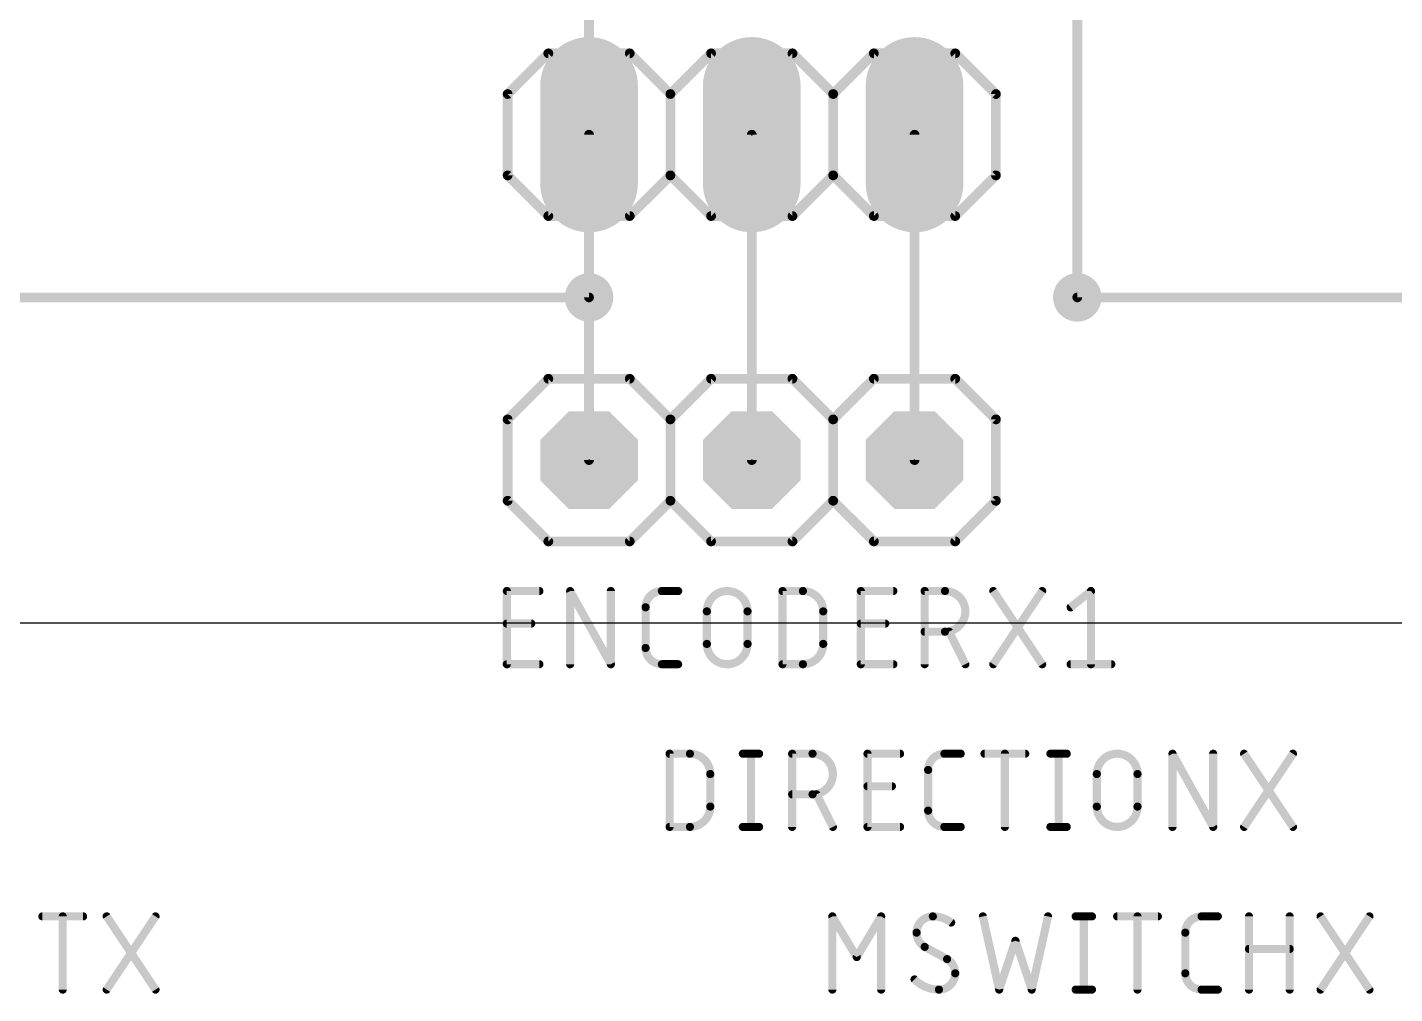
# Model space of a CAD drawing. Extents: x 0 to 254, y -39 to 254.
# Drawn here: x 47.11 to 68.45, y -5.79 to 9.3 of the extents above; entities that cross this region are included whole.
import ezdxf

# ---------------------------------------------------------------- set-up
doc = ezdxf.new("R2010")
doc.units = 0
for name, color, linetype in [('1', 12, 'CONTINUOUS'), ('16', 132, 'CONTINUOUS'), ('17', 110, 'CONTINUOUS'), ('18', 110, 'CONTINUOUS'), ('20', 31, 'CONTINUOUS'), ('21', 253, 'CONTINUOUS'), ('23', 53, 'CONTINUOUS'), ('25', 253, 'CONTINUOUS'), ('51', 253, 'CONTINUOUS')]:
    doc.layers.add(name, color=color, linetype=linetype)

# ---------------------------------------------------------------- blocks, each defined once
blk = doc.blocks.new('RECT')
blk.add_solid([(-0.5, -0.5), (0.5, -0.5), (-0.5, 0.5), (0.5, 0.5)])
blk = doc.blocks.new('OCTAGONP')
at = {"const_width": 0.5}
blk.add_lwpolyline([(-0.25, -0.1036), (-0.25, 0.1036), (-0.1036, 0.25), (0.1036, 0.25), (0.25, 0.1036), (0.25, -0.1036), (0.1036, -0.25), (-0.1036, -0.25), (-0.25, -0.1036), (-0.25, 0.1036)], dxfattribs=at)
blk = doc.blocks.new('LONGP100')
at = {"const_width": 1}
blk.add_lwpolyline([(-0.5, 0), (0.5, 0)], dxfattribs=at)
at = {"const_width": 0.5}
for points in [[(-0.5, 0.25, 1), (-0.5, -0.25)], [(0.5, -0.25, 1), (0.5, 0.25)]]:
    blk.add_lwpolyline(points, format="xyb", dxfattribs=at)
blk = doc.blocks.new('ROUNDV')
at = {"const_width": 0.5}
blk.add_lwpolyline([(0, -0.25, 1), (0, 0.25, 1), (0, -0.25)], format="xyb", dxfattribs=at)

msp = doc.modelspace()

# ---------------------------------------------------------------- linework, layer by layer
at = {"layer": '1', "const_width": 0.1524}
for points in [[(55.88, 5.08), (55.88, 15.24)], [(63.5, 15.24), (63.5, 5.08)], [(55.88, 7.62), (55.88, 2.54)], [(55.88, 7.62), (55.88, 5.08)], [(58.42, 7.62), (58.42, 2.54)], [(60.96, 7.62), (60.96, 2.54)]]:
    msp.add_lwpolyline(points, dxfattribs=at)
at = {"layer": '1', "const_width": 0.0762}
for points in [[(55.9181, 7.62, 1), (55.8419, 7.62)], [(55.9181, 7.62, 1), (55.8419, 7.62)], [(58.4581, 7.62, 1), (58.3819, 7.62)], [(60.9981, 7.62, 1), (60.9219, 7.62)], [(55.8419, 5.08, 1), (55.9181, 5.08)], [(55.8419, 5.08, 1), (55.9181, 5.08)], [(63.4619, 5.08, 1), (63.5381, 5.08)], [(55.8419, 2.54, 1), (55.9181, 2.54)], [(58.3819, 2.54, 1), (58.4581, 2.54)], [(60.9219, 2.54, 1), (60.9981, 2.54)]]:
    msp.add_lwpolyline(points, format="xyb", dxfattribs=at)
at = {"layer": '16', "const_width": 0.1524}
for points in [[(55.88, 5.08), (42.926, 5.08)], [(71.12, 5.08), (63.5, 5.08)]]:
    msp.add_lwpolyline(points, dxfattribs=at)
at = {"layer": '16', "const_width": 0.0762}
for points in [[(55.88, 5.0419, 1), (55.88, 5.1181)], [(63.5, 5.1181, 1), (63.5, 5.0419)]]:
    msp.add_lwpolyline(points, format="xyb", dxfattribs=at)
at = {"layer": '20'}
msp.add_line((0, 0), (254, 0), dxfattribs=at)
at = {"layer": '21', "const_width": 0.1524}
for points in [[(55.245, 8.89), (54.61, 8.255)], [(55.245, 8.89), (56.515, 8.89)], [(56.515, 8.89), (57.15, 8.255)], [(57.15, 8.255), (57.785, 8.89)], [(57.785, 8.89), (59.055, 8.89)], [(59.055, 8.89), (59.69, 8.255)], [(59.69, 8.255), (60.325, 8.89)], [(60.325, 8.89), (61.595, 8.89)], [(61.595, 8.89), (62.23, 8.255)], [(54.61, 8.255), (54.61, 6.985)], [(57.15, 8.255), (57.15, 6.985)], [(59.69, 8.255), (59.69, 6.985)], [(62.23, 8.255), (62.23, 6.985)], [(54.61, 6.985), (55.245, 6.35)], [(57.15, 6.985), (56.515, 6.35)], [(57.785, 6.35), (57.15, 6.985)], [(59.69, 6.985), (59.055, 6.35)], [(60.325, 6.35), (59.69, 6.985)], [(62.23, 6.985), (61.595, 6.35)], [(56.515, 6.35), (55.245, 6.35)], [(59.055, 6.35), (57.785, 6.35)], [(61.595, 6.35), (60.325, 6.35)], [(55.245, 3.81), (54.61, 3.175)], [(55.245, 3.81), (56.515, 3.81)], [(56.515, 3.81), (57.15, 3.175)], [(57.785, 3.81), (57.15, 3.175)], [(57.785, 3.81), (59.055, 3.81)], [(59.055, 3.81), (59.69, 3.175)], [(60.325, 3.81), (59.69, 3.175)], [(60.325, 3.81), (61.595, 3.81)], [(61.595, 3.81), (62.23, 3.175)], [(54.61, 3.175), (54.61, 1.905)], [(57.15, 3.175), (57.15, 1.905)], [(57.15, 3.175), (57.15, 1.905)], [(59.69, 3.175), (59.69, 1.905)], [(59.69, 3.175), (59.69, 1.905)], [(62.23, 3.175), (62.23, 1.905)], [(54.61, 1.905), (55.245, 1.27)], [(57.15, 1.905), (56.515, 1.27)], [(57.15, 1.905), (57.785, 1.27)], [(59.69, 1.905), (59.055, 1.27)], [(59.69, 1.905), (60.325, 1.27)], [(62.23, 1.905), (61.595, 1.27)], [(56.515, 1.27), (55.245, 1.27)], [(59.055, 1.27), (57.785, 1.27)], [(61.595, 1.27), (60.325, 1.27)]]:
    msp.add_lwpolyline(points, dxfattribs=at)
at = {"layer": '21', "const_width": 0.0762}
for points in [[(55.245, 8.9281, 1), (55.245, 8.8519)], [(55.2719, 8.8631, 1), (55.2181, 8.9169)], [(56.5419, 8.9169, 1), (56.4881, 8.8631)], [(56.515, 8.8519, 1), (56.515, 8.9281)], [(57.785, 8.9281, 1), (57.785, 8.8519)], [(57.8119, 8.8631, 1), (57.7581, 8.9169)], [(59.0819, 8.9169, 1), (59.0281, 8.8631)], [(59.055, 8.8519, 1), (59.055, 8.9281)], [(60.325, 8.9281, 1), (60.325, 8.8519)], [(60.3519, 8.8631, 1), (60.2981, 8.9169)], [(61.6219, 8.9169, 1), (61.5681, 8.8631)], [(61.595, 8.8519, 1), (61.595, 8.9281)], [(54.6481, 8.255, 1), (54.5719, 8.255)], [(57.1881, 8.255, 1), (57.1119, 8.255)], [(59.7281, 8.255, 1), (59.6519, 8.255)], [(62.2681, 8.255, 1), (62.1919, 8.255)], [(54.5831, 8.2819, 1), (54.6369, 8.2281)], [(57.1231, 8.2819, 1), (57.1769, 8.2281)], [(57.1231, 8.2281, 1), (57.1769, 8.2819)], [(59.6631, 8.2819, 1), (59.7169, 8.2281)], [(59.6631, 8.2281, 1), (59.7169, 8.2819)], [(62.2031, 8.2281, 1), (62.2569, 8.2819)], [(54.6369, 7.0119, 1), (54.5831, 6.9581)], [(57.1769, 7.0119, 1), (57.1231, 6.9581)], [(57.1769, 6.9581, 1), (57.1231, 7.0119)], [(59.7169, 7.0119, 1), (59.6631, 6.9581)], [(59.7169, 6.9581, 1), (59.6631, 7.0119)], [(62.2569, 6.9581, 1), (62.2031, 7.0119)], [(54.5719, 6.985, 1), (54.6481, 6.985)], [(57.1119, 6.985, 1), (57.1881, 6.985)], [(59.6519, 6.985, 1), (59.7281, 6.985)], [(62.1919, 6.985, 1), (62.2681, 6.985)], [(55.245, 6.3881, 1), (55.245, 6.3119)], [(55.2181, 6.3231, 1), (55.2719, 6.3769)], [(56.4881, 6.3769, 1), (56.5419, 6.3231)], [(56.515, 6.3119, 1), (56.515, 6.3881)], [(57.785, 6.3881, 1), (57.785, 6.3119)], [(57.7581, 6.3231, 1), (57.8119, 6.3769)], [(59.0281, 6.3769, 1), (59.0819, 6.3231)], [(59.055, 6.3119, 1), (59.055, 6.3881)], [(60.325, 6.3881, 1), (60.325, 6.3119)], [(60.2981, 6.3231, 1), (60.3519, 6.3769)], [(61.5681, 6.3769, 1), (61.6219, 6.3231)], [(61.595, 6.3119, 1), (61.595, 6.3881)], [(55.245, 3.8481, 1), (55.245, 3.7719)], [(55.2719, 3.7831, 1), (55.2181, 3.8369)], [(56.5419, 3.8369, 1), (56.4881, 3.7831)], [(56.515, 3.7719, 1), (56.515, 3.8481)], [(57.785, 3.8481, 1), (57.785, 3.7719)], [(57.8119, 3.7831, 1), (57.7581, 3.8369)], [(59.0819, 3.8369, 1), (59.0281, 3.7831)], [(59.055, 3.7719, 1), (59.055, 3.8481)], [(60.325, 3.8481, 1), (60.325, 3.7719)], [(60.3519, 3.7831, 1), (60.2981, 3.8369)], [(61.6219, 3.8369, 1), (61.5681, 3.7831)], [(61.595, 3.7719, 1), (61.595, 3.8481)], [(54.6481, 3.175, 1), (54.5719, 3.175)], [(54.5831, 3.2019, 1), (54.6369, 3.1481)], [(57.1881, 3.175, 1), (57.1119, 3.175)], [(57.1881, 3.175, 1), (57.1119, 3.175)], [(57.1231, 3.2019, 1), (57.1769, 3.1481)], [(57.1231, 3.1481, 1), (57.1769, 3.2019)], [(59.7281, 3.175, 1), (59.6519, 3.175)], [(59.7281, 3.175, 1), (59.6519, 3.175)], [(59.6631, 3.2019, 1), (59.7169, 3.1481)], [(59.6631, 3.1481, 1), (59.7169, 3.2019)], [(62.2681, 3.175, 1), (62.1919, 3.175)], [(62.2031, 3.1481, 1), (62.2569, 3.2019)], [(54.5719, 1.905, 1), (54.6481, 1.905)], [(54.6369, 1.9319, 1), (54.5831, 1.8781)], [(57.1119, 1.905, 1), (57.1881, 1.905)], [(57.1119, 1.905, 1), (57.1881, 1.905)], [(57.1769, 1.9319, 1), (57.1231, 1.8781)], [(57.1769, 1.8781, 1), (57.1231, 1.9319)], [(59.6519, 1.905, 1), (59.7281, 1.905)], [(59.6519, 1.905, 1), (59.7281, 1.905)], [(59.7169, 1.9319, 1), (59.6631, 1.8781)], [(59.7169, 1.8781, 1), (59.6631, 1.9319)], [(62.1919, 1.905, 1), (62.2681, 1.905)], [(62.2569, 1.8781, 1), (62.2031, 1.9319)], [(55.245, 1.3081, 1), (55.245, 1.2319)], [(55.2181, 1.2431, 1), (55.2719, 1.2969)], [(56.4881, 1.2969, 1), (56.5419, 1.2431)], [(56.515, 1.2319, 1), (56.515, 1.3081)], [(57.785, 1.3081, 1), (57.785, 1.2319)], [(57.7581, 1.2431, 1), (57.8119, 1.2969)], [(59.0281, 1.2969, 1), (59.0819, 1.2431)], [(59.055, 1.2319, 1), (59.055, 1.3081)], [(60.325, 1.3081, 1), (60.325, 1.2319)], [(60.2981, 1.2431, 1), (60.3519, 1.2969)], [(61.5681, 1.2969, 1), (61.6219, 1.2431)], [(61.595, 1.2319, 1), (61.595, 1.3081)]]:
    msp.add_lwpolyline(points, format="xyb", dxfattribs=at)
at = {"layer": '23'}
for p in [(58.42, 7.62), (55.88, 2.54), (58.42, 2.54), (60.96, 2.54)]:
    msp.add_point(p, dxfattribs=at)
at = {"layer": '25'}
for points, const_width in [([(54.5973, 0.5271, 1), (54.5973, 0.4636)], 0.0635), ([(54.6291, 0.4953, 1), (54.5656, 0.4953)], 0.0635), ([(55.1053, 0.4636, 1), (55.1053, 0.5271)], 0.0635), ([(55.6171, 0.4953, 1), (55.5536, 0.4953)], 0.0635), ([(55.6131, 0.5107, 1), (55.5576, 0.4799)], 0.0635), ([(56.2521, 0.4953, 1), (56.1886, 0.4953)], 0.0635), ([(57.0167, 0.4953, 0.4142), (56.7627, 0.2413)], 0.127), ([(57.0167, 0.5271, 1), (57.0167, 0.4636)], 0.0635), ([(57.0167, 0.4636, 1), (57.0167, 0.5271)], 0.0635), ([(57.2707, 0.4636, 1), (57.2707, 0.5271)], 0.0635), ([(58.354, 0.1778, 1), (57.719, 0.1778)], 0.127), ([(58.9318, 0.4953, 1), (58.8683, 0.4953)], 0.0635), ([(58.9001, 0.5271, 1), (58.9001, 0.4636)], 0.0635), ([(59.2176, 0.5271, 1), (59.2176, 0.4636)], 0.0635), ([(59.5351, 0.1778, 0.4142), (59.2176, 0.4953)], 0.127), ([(59.2176, 0.4636, 1), (59.2176, 0.5271)], 0.0635), ([(60.1218, 0.5271, 1), (60.1218, 0.4636)], 0.0635), ([(60.1535, 0.4953, 1), (60.09, 0.4953)], 0.0635), ([(60.6298, 0.4636, 1), (60.6298, 0.5271)], 0.0635), ([(61.1181, 0.5271, 1), (61.1181, 0.4636)], 0.0635), ([(61.1499, 0.4953, 1), (61.0864, 0.4953)], 0.0635), ([(61.4356, 0.5271, 1), (61.4356, 0.4636)], 0.0635), ([(61.4356, -0.1397, 1), (61.4356, 0.4953)], 0.127), ([(61.4356, 0.4636, 1), (61.4356, 0.5271)], 0.0635), ([(62.2158, 0.5129, 1), (62.1629, 0.4777)], 0.0635), ([(62.9778, 0.4777, 1), (62.9249, 0.5129)], 0.0635), ([(63.7451, 0.4953, 1), (63.6816, 0.4953)], 0.0635), ([(63.7332, 0.4705, 1), (63.6935, 0.5201)], 0.0635), ([(56.7945, 0.2413, 1), (56.731, 0.2413)], 0.0635), ([(56.731, 0.2413, 1), (56.7945, 0.2413)], 0.0635), ([(57.7507, 0.1778, 1), (57.6872, 0.1778)], 0.0635), ([(58.3857, 0.1778, 1), (58.3222, 0.1778)], 0.0635), ([(59.5668, 0.1778, 1), (59.5033, 0.1778)], 0.0635), ([(63.376, 0.2661, 1), (63.4157, 0.2165)], 0.0635), ([(54.5973, 0.019, 1), (54.5973, -0.0445)], 0.0635), ([(54.9783, -0.0445, 1), (54.9783, 0.019)], 0.0635), ([(57.6872, 0.1778, 1), (57.7507, 0.1778)], 0.0635), ([(58.3222, 0.1778, 1), (58.3857, 0.1778)], 0.0635), ([(59.5033, 0.1778, 1), (59.5668, 0.1778)], 0.0635), ([(60.1218, 0.019, 1), (60.1218, -0.0445)], 0.0635), ([(60.5028, -0.0445, 1), (60.5028, 0.019)], 0.0635), ([(61.1181, -0.108, 1), (61.1181, -0.1715)], 0.0635), ([(61.4356, -0.108, 1), (61.4356, -0.1715)], 0.0635), ([(61.4356, -0.1715, 1), (61.4356, -0.108)], 0.0635), ([(61.5275, -0.1255, 1), (61.4707, -0.1539)], 0.0635), ([(56.7627, -0.3937, 0.4142), (57.0167, -0.6477)], 0.127), ([(56.7945, -0.3937, 1), (56.731, -0.3937)], 0.0635), ([(56.731, -0.3937, 1), (56.7945, -0.3937)], 0.0635), ([(57.7507, -0.3302, 1), (57.6872, -0.3302)], 0.0635), ([(57.6872, -0.3302, 1), (57.7507, -0.3302)], 0.0635), ([(57.719, -0.3302, 1), (58.354, -0.3302)], 0.127), ([(58.3857, -0.3302, 1), (58.3222, -0.3302)], 0.0635), ([(58.3222, -0.3302, 1), (58.3857, -0.3302)], 0.0635), ([(59.2176, -0.6477, 0.4142), (59.5351, -0.3302)], 0.127), ([(59.5668, -0.3302, 1), (59.5033, -0.3302)], 0.0635), ([(59.5033, -0.3302, 1), (59.5668, -0.3302)], 0.0635), ([(54.5973, -0.6159, 1), (54.5973, -0.6795)], 0.0635), ([(54.5656, -0.6477, 1), (54.6291, -0.6477)], 0.0635), ([(55.1053, -0.6795, 1), (55.1053, -0.6159)], 0.0635), ([(55.5536, -0.6477, 1), (55.6171, -0.6477)], 0.0635), ([(56.1886, -0.6477, 1), (56.2521, -0.6477)], 0.0635), ([(56.1926, -0.6631, 1), (56.2481, -0.6323)], 0.0635), ([(57.0167, -0.6159, 1), (57.0167, -0.6795)], 0.0635), ([(57.0167, -0.6795, 1), (57.0167, -0.6159)], 0.0635), ([(57.2707, -0.6795, 1), (57.2707, -0.6159)], 0.0635), ([(58.8683, -0.6477, 1), (58.9318, -0.6477)], 0.0635), ([(58.9001, -0.6159, 1), (58.9001, -0.6795)], 0.0635), ([(59.2176, -0.6159, 1), (59.2176, -0.6795)], 0.0635), ([(59.2176, -0.6795, 1), (59.2176, -0.6159)], 0.0635), ([(60.1218, -0.6159, 1), (60.1218, -0.6795)], 0.0635), ([(60.09, -0.6477, 1), (60.1535, -0.6477)], 0.0635), ([(60.6298, -0.6795, 1), (60.6298, -0.6159)], 0.0635), ([(61.0864, -0.6477, 1), (61.1499, -0.6477)], 0.0635), ([(61.7247, -0.6619, 1), (61.7815, -0.6335)], 0.0635), ([(62.1629, -0.6301, 1), (62.2158, -0.6653)], 0.0635), ([(62.9249, -0.6653, 1), (62.9778, -0.6301)], 0.0635), ([(63.3959, -0.6159, 1), (63.3959, -0.6795)], 0.0635), ([(63.6816, -0.6477, 1), (63.7451, -0.6477)], 0.0635), ([(64.0309, -0.6795, 1), (64.0309, -0.6159)], 0.0635), ([(57.1691, -2.0447, 1), (57.1056, -2.0447)], 0.0635), ([(57.1373, -2.013, 1), (57.1373, -2.0765)], 0.0635), ([(57.7723, -2.3622, 0.4142), (57.4548, -2.0447)], 0.127), ([(57.4548, -2.013, 1), (57.4548, -2.0765)], 0.0635), ([(57.4548, -2.0765, 1), (57.4548, -2.013)], 0.0635), ([(58.2803, -2.013, 1), (58.2803, -2.0765)], 0.0635), ([(58.4391, -2.0447, 1), (58.3755, -2.0447)], 0.0635), ([(58.5343, -2.0765, 1), (58.5343, -2.013)], 0.0635), ([(59.0823, -2.0447, 1), (59.0188, -2.0447)], 0.0635), ([(59.0506, -2.013, 1), (59.0506, -2.0765)], 0.0635), ([(59.3681, -2.6797, 1), (59.3681, -2.0447)], 0.127), ([(59.3681, -2.013, 1), (59.3681, -2.0765)], 0.0635), ([(59.3681, -2.0765, 1), (59.3681, -2.013)], 0.0635), ([(60.2577, -2.0447, 1), (60.1942, -2.0447)], 0.0635), ([(60.2259, -2.013, 1), (60.2259, -2.0765)], 0.0635), ([(60.7339, -2.0765, 1), (60.7339, -2.013)], 0.0635), ([(61.4262, -2.0447, 0.4142), (61.1722, -2.2987)], 0.127), ([(61.4262, -2.013, 1), (61.4262, -2.0765)], 0.0635), ([(61.4262, -2.0765, 1), (61.4262, -2.013)], 0.0635), ([(61.6802, -2.0765, 1), (61.6802, -2.013)], 0.0635), ([(62.0522, -2.013, 1), (62.0522, -2.0765)], 0.0635), ([(62.4014, -2.0447, 1), (62.3379, -2.0447)], 0.0635), ([(62.6872, -2.0765, 1), (62.6872, -2.013)], 0.0635), ([(63.0809, -2.013, 1), (63.0809, -2.0765)], 0.0635), ([(63.2396, -2.0447, 1), (63.1761, -2.0447)], 0.0635), ([(63.3349, -2.0765, 1), (63.3349, -2.013)], 0.0635), ([(64.4398, -2.3622, 1), (63.8048, -2.3622)], 0.127), ([(65.0176, -2.0447, 1), (64.9541, -2.0447)], 0.0635), ([(65.0136, -2.0293, 1), (64.9581, -2.0601)], 0.0635), ([(65.6526, -2.0447, 1), (65.5891, -2.0447)], 0.0635), ([(66.1299, -2.0271, 1), (66.0771, -2.0623)], 0.0635), ([(66.8919, -2.0623, 1), (66.8391, -2.0271)], 0.0635), ([(57.8041, -2.3622, 1), (57.7405, -2.3622)], 0.0635), ([(57.7405, -2.3622, 1), (57.8041, -2.3622)], 0.0635), ([(61.2039, -2.2987, 1), (61.1404, -2.2987)], 0.0635), ([(61.1404, -2.2987, 1), (61.2039, -2.2987)], 0.0635), ([(63.8365, -2.3622, 1), (63.773, -2.3622)], 0.0635), ([(63.773, -2.3622, 1), (63.8365, -2.3622)], 0.0635), ([(64.4715, -2.3622, 1), (64.408, -2.3622)], 0.0635), ([(64.408, -2.3622, 1), (64.4715, -2.3622)], 0.0635), ([(60.2259, -2.521, 1), (60.2259, -2.5845)], 0.0635), ([(60.6069, -2.5845, 1), (60.6069, -2.521)], 0.0635), ([(59.0506, -2.6479, 1), (59.0506, -2.7115)], 0.0635), ([(59.3681, -2.6479, 1), (59.3681, -2.7115)], 0.0635), ([(59.3681, -2.7115, 1), (59.3681, -2.6479)], 0.0635), ([(59.46, -2.6655, 1), (59.4032, -2.6939)], 0.0635), ([(57.4548, -3.1877, 0.4142), (57.7723, -2.8702)], 0.127), ([(57.8041, -2.8702, 1), (57.7405, -2.8702)], 0.0635), ([(57.7405, -2.8702, 1), (57.8041, -2.8702)], 0.0635), ([(61.2039, -2.9337, 1), (61.1404, -2.9337)], 0.0635), ([(61.1404, -2.9337, 1), (61.2039, -2.9337)], 0.0635), ([(61.1722, -2.9337, 0.4142), (61.4262, -3.1877)], 0.127), ([(63.8365, -2.8702, 1), (63.773, -2.8702)], 0.0635), ([(63.773, -2.8702, 1), (63.8365, -2.8702)], 0.0635), ([(63.8048, -2.8702, 1), (64.4398, -2.8702)], 0.127), ([(64.4715, -2.8702, 1), (64.408, -2.8702)], 0.0635), ([(64.408, -2.8702, 1), (64.4715, -2.8702)], 0.0635), ([(57.1373, -3.1559, 1), (57.1373, -3.2195)], 0.0635), ([(57.1056, -3.1877, 1), (57.1691, -3.1877)], 0.0635), ([(57.4548, -3.1559, 1), (57.4548, -3.2195)], 0.0635), ([(57.4548, -3.2195, 1), (57.4548, -3.1559)], 0.0635), ([(58.2803, -3.1559, 1), (58.2803, -3.2195)], 0.0635), ([(58.3755, -3.1877, 1), (58.4391, -3.1877)], 0.0635), ([(58.5343, -3.2195, 1), (58.5343, -3.1559)], 0.0635), ([(59.0188, -3.1877, 1), (59.0823, -3.1877)], 0.0635), ([(59.6572, -3.2019, 1), (59.714, -3.1735)], 0.0635), ([(60.2259, -3.1559, 1), (60.2259, -3.2195)], 0.0635), ([(60.1942, -3.1877, 1), (60.2577, -3.1877)], 0.0635), ([(60.7339, -3.2195, 1), (60.7339, -3.1559)], 0.0635), ([(61.4262, -3.1559, 1), (61.4262, -3.2195)], 0.0635), ([(61.4262, -3.2195, 1), (61.4262, -3.1559)], 0.0635), ([(61.6802, -3.2195, 1), (61.6802, -3.1559)], 0.0635), ([(62.3379, -3.1877, 1), (62.4014, -3.1877)], 0.0635), ([(63.0809, -3.1559, 1), (63.0809, -3.2195)], 0.0635), ([(63.1761, -3.1877, 1), (63.2396, -3.1877)], 0.0635), ([(63.3349, -3.2195, 1), (63.3349, -3.1559)], 0.0635), ([(64.9541, -3.1877, 1), (65.0176, -3.1877)], 0.0635), ([(65.5891, -3.1877, 1), (65.6526, -3.1877)], 0.0635), ([(65.5931, -3.2031, 1), (65.6486, -3.1723)], 0.0635), ([(66.0771, -3.1701, 1), (66.1299, -3.2053)], 0.0635), ([(66.8391, -3.2053, 1), (66.8919, -3.1701)], 0.0635), ([(47.3493, -4.553, 1), (47.3493, -4.6165)], 0.0635), ([(47.6986, -4.5847, 1), (47.6351, -4.5847)], 0.0635), ([(47.9843, -4.6165, 1), (47.9843, -4.553)], 0.0635), ([(48.3791, -4.5671, 1), (48.3262, -4.6023)], 0.0635), ([(49.1411, -4.6023, 1), (49.0882, -4.5671)], 0.0635), ([(59.7091, -4.5847, 1), (59.6456, -4.5847)], 0.0635), ([(59.7045, -4.5684, 1), (59.6501, -4.601)], 0.0635), ([(60.4711, -4.5847, 1), (60.4076, -4.5847)], 0.0635), ([(60.4665, -4.601, 1), (60.4121, -4.5684)], 0.0635), ([(61.2458, -4.5847, 0.4142), (60.9918, -4.8387)], 0.127), ([(61.2457, -4.553, 1), (61.2458, -4.6165)], 0.0635), ([(61.5315, -4.6799, 0.1623), (61.2458, -4.5847)], 0.127), ([(61.2458, -4.6165, 1), (61.2458, -4.553)], 0.0635), ([(61.5124, -4.7053, 1), (61.5506, -4.6546)], 0.0635), ([(62.0578, -4.5778, 1), (61.9958, -4.5916)], 0.0635), ([(63.0738, -4.5916, 1), (63.0118, -4.5778)], 0.0635), ([(63.4746, -4.553, 1), (63.4746, -4.6165)], 0.0635), ([(63.6334, -4.5847, 1), (63.5699, -4.5847)], 0.0635), ([(63.7286, -4.6165, 1), (63.7286, -4.553)], 0.0635), ([(64.1223, -4.553, 1), (64.1223, -4.6165)], 0.0635), ([(64.4716, -4.5847, 1), (64.4081, -4.5847)], 0.0635), ([(64.7573, -4.6165, 1), (64.7573, -4.553)], 0.0635), ([(65.4394, -4.5847, 0.4142), (65.1854, -4.8387)], 0.127), ([(65.4394, -4.553, 1), (65.4394, -4.6165)], 0.0635), ([(65.4394, -4.6165, 1), (65.4394, -4.553)], 0.0635), ([(65.6934, -4.6165, 1), (65.6934, -4.553)], 0.0635), ([(66.2114, -4.5847, 1), (66.1479, -4.5847)], 0.0635), ([(66.8464, -4.5847, 1), (66.7829, -4.5847)], 0.0635), ([(67.3237, -4.5671, 1), (67.2709, -4.6023)], 0.0635), ([(68.0857, -4.6023, 1), (68.0329, -4.5671)], 0.0635), ([(61.0235, -4.8387, 1), (60.96, -4.8387)], 0.0635), ([(60.96, -4.8387, 1), (61.0235, -4.8387)], 0.0635), ([(60.9918, -4.8387, 0.2656), (61.1188, -5.061)], 0.127), ([(62.5649, -4.9557, 1), (62.5047, -4.9757)], 0.0635), ([(62.5649, -4.9757, 1), (62.5047, -4.9557)], 0.0635), ([(65.2171, -4.8387, 1), (65.1536, -4.8387)], 0.0635), ([(65.1536, -4.8387, 1), (65.2171, -4.8387)], 0.0635), ([(61.134, -5.0331, 1), (61.1035, -5.0888)], 0.0635), ([(61.1026, -5.0883, 1), (61.1349, -5.0336)], 0.0635), ([(66.1797, -5.061, 1), (66.1797, -5.1245)], 0.0635), ([(66.8147, -5.1245, 1), (66.8147, -5.061)], 0.0635), ([(60.0311, -5.2034, 1), (60.0855, -5.236)], 0.0635), ([(60.0311, -5.236, 1), (60.0855, -5.2034)], 0.0635), ([(61.595, -5.4737, 0.2656), (61.468, -5.2515)], 0.127), ([(61.4841, -5.2241, 1), (61.4519, -5.2788)], 0.0635), ([(61.4528, -5.2793, 1), (61.4832, -5.2236)], 0.0635), ([(60.96, -5.569, 0.2), (61.341, -5.7277)], 0.127), ([(60.9825, -5.5466, 1), (60.9375, -5.5913)], 0.0635), ([(61.341, -5.7277, 0.4142), (61.595, -5.4737)], 0.127), ([(61.6268, -5.4737, 1), (61.5633, -5.4737)], 0.0635), ([(61.5633, -5.4737, 1), (61.6268, -5.4737)], 0.0635), ([(65.2171, -5.4737, 1), (65.1536, -5.4737)], 0.0635), ([(65.1536, -5.4737, 1), (65.2171, -5.4737)], 0.0635), ([(65.1854, -5.4737, 0.4142), (65.4394, -5.7277)], 0.127), ([(47.6351, -5.7277, 1), (47.6986, -5.7277)], 0.0635), ([(48.3262, -5.7101, 1), (48.3791, -5.7453)], 0.0635), ([(49.0882, -5.7453, 1), (49.1411, -5.7101)], 0.0635), ([(59.6456, -5.7277, 1), (59.7091, -5.7277)], 0.0635), ([(60.4076, -5.7277, 1), (60.4711, -5.7277)], 0.0635), ([(61.341, -5.696, 1), (61.341, -5.7595)], 0.0635), ([(61.341, -5.7595, 1), (61.341, -5.696)], 0.0635), ([(62.2507, -5.7177, 1), (62.3109, -5.7377)], 0.0635), ([(62.2498, -5.7346, 1), (62.3118, -5.7208)], 0.0635), ([(62.7578, -5.7208, 1), (62.8198, -5.7346)], 0.0635), ([(62.7587, -5.7377, 1), (62.8189, -5.7177)], 0.0635), ([(63.4746, -5.696, 1), (63.4746, -5.7595)], 0.0635), ([(63.5699, -5.7277, 1), (63.6334, -5.7277)], 0.0635), ([(63.7286, -5.7595, 1), (63.7286, -5.696)], 0.0635), ([(64.4081, -5.7277, 1), (64.4716, -5.7277)], 0.0635), ([(65.4394, -5.696, 1), (65.4394, -5.7595)], 0.0635), ([(65.4394, -5.7595, 1), (65.4394, -5.696)], 0.0635), ([(65.6934, -5.7595, 1), (65.6934, -5.696)], 0.0635), ([(66.1479, -5.7277, 1), (66.2114, -5.7277)], 0.0635), ([(66.7829, -5.7277, 1), (66.8464, -5.7277)], 0.0635), ([(67.2709, -5.7101, 1), (67.3237, -5.7453)], 0.0635), ([(68.0329, -5.7453, 1), (68.0857, -5.7101)], 0.0635)]:
    msp.add_lwpolyline(points, format="xyb", dxfattribs=dict(at, const_width=const_width))
at = {"layer": '25', "const_width": 0.127}
for points in [[(54.5973, -0.6477), (54.5973, 0.4953)], [(54.5973, 0.4953), (55.1053, 0.4953)], [(55.5854, -0.6477), (55.5854, 0.4953)], [(55.5854, 0.4953), (56.2204, -0.6477)], [(56.2204, -0.6477), (56.2204, 0.4953)], [(57.0167, 0.4953), (57.2707, 0.4953)], [(58.9001, -0.6477), (58.9001, 0.4953)], [(58.9001, 0.4953), (59.2176, 0.4953)], [(60.1218, -0.6477), (60.1218, 0.4953)], [(60.1218, 0.4953), (60.6298, 0.4953)], [(61.1181, -0.6477), (61.1181, 0.4953)], [(61.1181, 0.4953), (61.4356, 0.4953)], [(62.1894, -0.6477), (62.9514, 0.4953)], [(62.1894, 0.4953), (62.9514, -0.6477)], [(63.3959, 0.2413), (63.7134, 0.4953)], [(63.7134, 0.4953), (63.7134, -0.6477)], [(56.7627, -0.3937), (56.7627, 0.2413)], [(57.719, -0.3302), (57.719, 0.1778)], [(58.354, 0.1778), (58.354, -0.3302)], [(59.5351, 0.1778), (59.5351, -0.3302)], [(54.5973, -0.0127), (54.9783, -0.0127)], [(60.1218, -0.0127), (60.5028, -0.0127)], [(61.4356, -0.1397), (61.1181, -0.1397)], [(61.7531, -0.6477), (61.4991, -0.1397)], [(55.1053, -0.6477), (54.5973, -0.6477)], [(57.2707, -0.6477), (57.0167, -0.6477)], [(59.2176, -0.6477), (58.9001, -0.6477)], [(60.6298, -0.6477), (60.1218, -0.6477)], [(63.3959, -0.6477), (64.0309, -0.6477)], [(57.1373, -3.1877), (57.1373, -2.0447)], [(57.1373, -2.0447), (57.4548, -2.0447)], [(58.2803, -2.0447), (58.5343, -2.0447)], [(58.4073, -2.0447), (58.4073, -3.1877)], [(59.0506, -3.1877), (59.0506, -2.0447)], [(59.0506, -2.0447), (59.3681, -2.0447)], [(60.2259, -3.1877), (60.2259, -2.0447)], [(60.2259, -2.0447), (60.7339, -2.0447)], [(61.4262, -2.0447), (61.6802, -2.0447)], [(62.0522, -2.0447), (62.6872, -2.0447)], [(62.3697, -3.1877), (62.3697, -2.0447)], [(63.0809, -2.0447), (63.3349, -2.0447)], [(63.2079, -2.0447), (63.2079, -3.1877)], [(64.9859, -3.1877), (64.9859, -2.0447)], [(64.9859, -2.0447), (65.6209, -3.1877)], [(65.6209, -3.1877), (65.6209, -2.0447)], [(66.1035, -3.1877), (66.8655, -2.0447)], [(66.1035, -2.0447), (66.8655, -3.1877)], [(57.7723, -2.3622), (57.7723, -2.8702)], [(61.1722, -2.9337), (61.1722, -2.2987)], [(63.8048, -2.8702), (63.8048, -2.3622)], [(64.4398, -2.3622), (64.4398, -2.8702)], [(60.2259, -2.5527), (60.6069, -2.5527)], [(59.3681, -2.6797), (59.0506, -2.6797)], [(59.6856, -3.1877), (59.4316, -2.6797)], [(57.4548, -3.1877), (57.1373, -3.1877)], [(58.2803, -3.1877), (58.5343, -3.1877)], [(60.7339, -3.1877), (60.2259, -3.1877)], [(61.6802, -3.1877), (61.4262, -3.1877)], [(63.0809, -3.1877), (63.3349, -3.1877)], [(47.3493, -4.5847), (47.9843, -4.5847)], [(47.6668, -5.7277), (47.6668, -4.5847)], [(48.3526, -5.7277), (49.1146, -4.5847)], [(48.3526, -4.5847), (49.1146, -5.7277)], [(59.6773, -5.7277), (59.6773, -4.5847)], [(59.6773, -4.5847), (60.0583, -5.2197)], [(60.0583, -5.2197), (60.4393, -4.5847)], [(60.4393, -4.5847), (60.4393, -5.7277)], [(62.0268, -4.5847), (62.2808, -5.7277)], [(62.7888, -5.7277), (63.0428, -4.5847)], [(63.4746, -4.5847), (63.7286, -4.5847)], [(63.6016, -4.5847), (63.6016, -5.7277)], [(64.1223, -4.5847), (64.7573, -4.5847)], [(64.4398, -5.7277), (64.4398, -4.5847)], [(65.4394, -4.5847), (65.6934, -4.5847)], [(66.1797, -5.7277), (66.1797, -4.5847)], [(66.8147, -4.5847), (66.8147, -5.7277)], [(67.2973, -5.7277), (68.0593, -4.5847)], [(67.2973, -4.5847), (68.0593, -5.7277)], [(62.2808, -5.7277), (62.5348, -4.9657)], [(62.5348, -4.9657), (62.7888, -5.7277)], [(65.1854, -5.4737), (65.1854, -4.8387)], [(61.468, -5.2515), (61.1188, -5.061)], [(66.1797, -5.0927), (66.8147, -5.0927)], [(63.4746, -5.7277), (63.7286, -5.7277)], [(65.6934, -5.7277), (65.4394, -5.7277)]]:
    msp.add_lwpolyline(points, dxfattribs=at)

# ---------------------------------------------------------------- block references
at = {"layer": '17', "xscale": 1.524, "yscale": 1.524, "rotation": 90}
for p in [(55.88, 7.62), (55.88, 7.62), (58.42, 7.62), (58.42, 7.62), (60.96, 7.62), (60.96, 7.62)]:
    msp.add_blockref('LONGP100', p, dxfattribs=at)
at = {"layer": '17', "xscale": 1.524, "yscale": 1.524}
for p in [(55.88, 2.54), (55.88, 2.54), (58.42, 2.54), (58.42, 2.54), (60.96, 2.54), (60.96, 2.54)]:
    msp.add_blockref('OCTAGONP', p, dxfattribs=at)
at = {"layer": '18', "xscale": 0.7564, "yscale": 0.7564}
for p in [(55.88, 5.08), (55.88, 5.08), (63.5, 5.08), (63.5, 5.08)]:
    msp.add_blockref('ROUNDV', p, dxfattribs=at)
at = {"layer": '51', "xscale": 0.508, "yscale": 0.508}
for p in [(55.88, 7.62), (58.42, 7.62), (60.96, 7.62), (55.88, 2.54), (58.42, 2.54), (60.96, 2.54)]:
    msp.add_blockref('RECT', p, dxfattribs=at)

doc.saveas('drawing.dxf')
